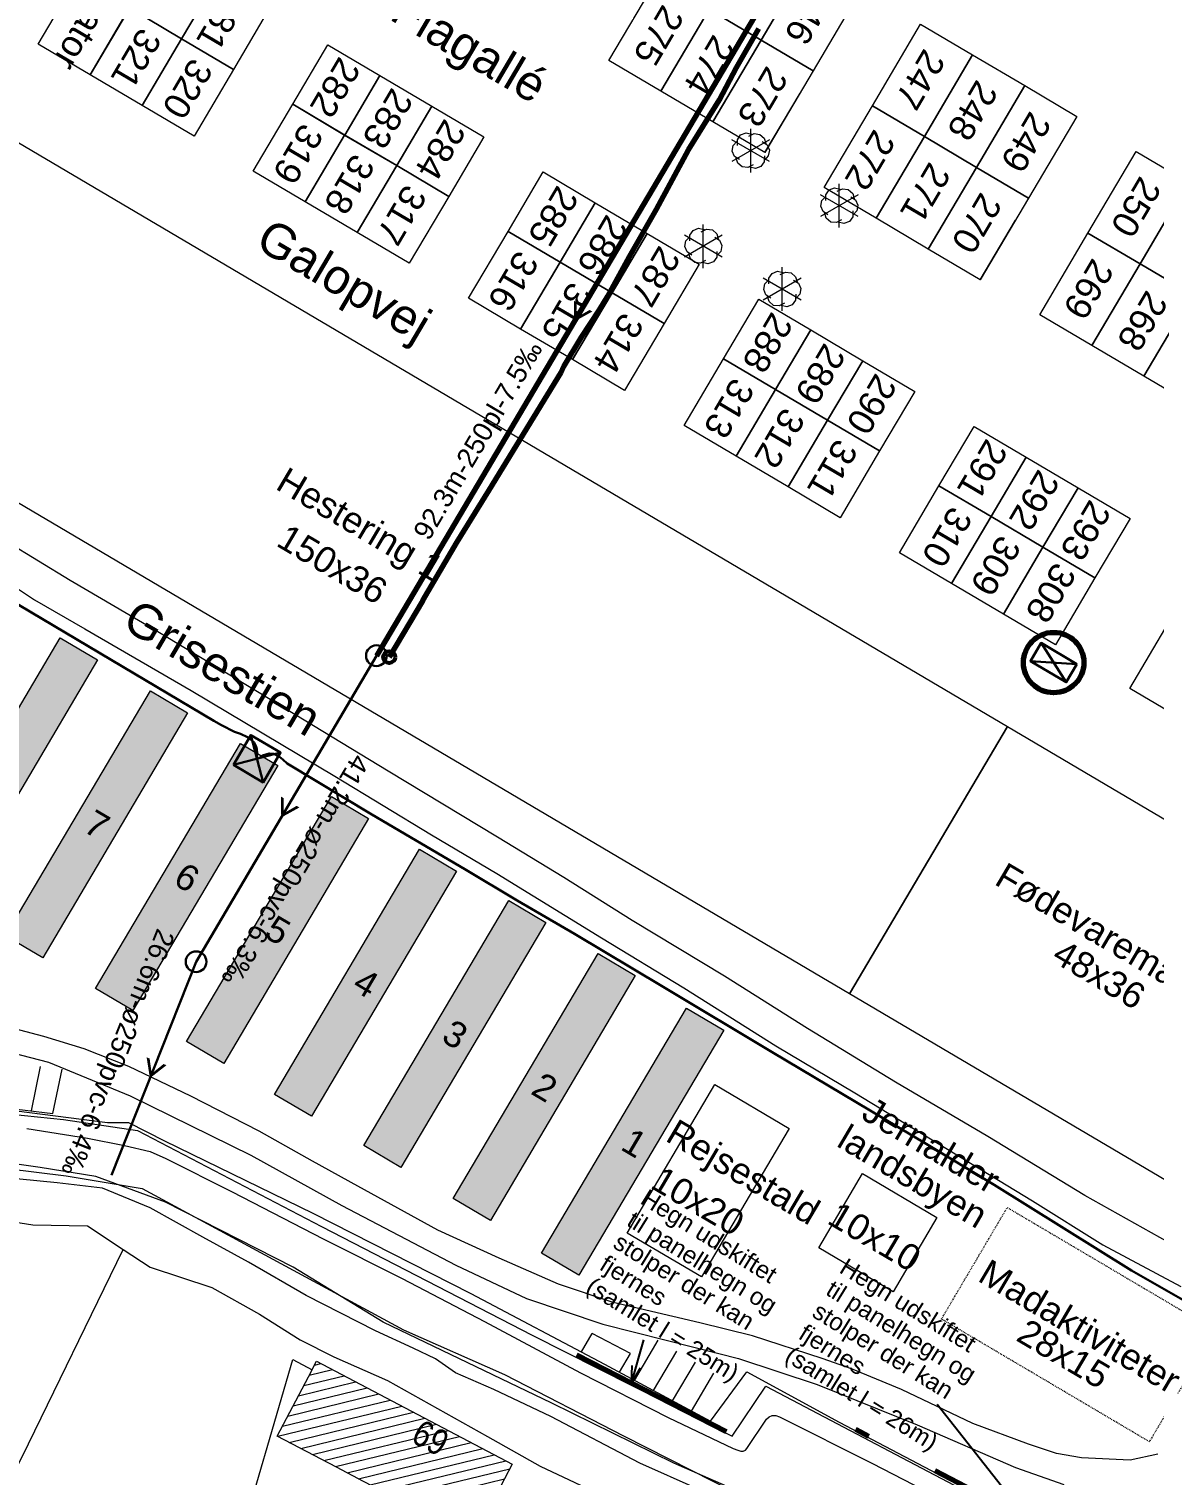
# Model space of a CAD drawing. Header units: metres. Extents: x 585637 to 586843, y 6137463 to 6138529.
# Drawn here: x 586250.1 to 586380.6, y 6137841.2 to 6138008.8 of the extents above; entities that cross this region are included whole.
import ezdxf
from ezdxf.enums import TextEntityAlignment as Align

# ---------------------------------------------------------------- set-up
doc = ezdxf.new("R2010")
doc.units = ezdxf.units.M
doc.header["$MEASUREMENT"] = 0
doc.linetypes.add('DGN Style 2', pattern=[0.115207, 0.069124, -0.046083])
doc.linetypes.add('DGN Style 7', pattern=[43.264374, 19.468968, -8.652875, 6.489656, -8.652875])
for name, color, linetype, lineweight in [('adresse', 7, 'Continuous', 13), ('Alle felter', 7, 'Continuous', 13), ('bygning', 252, 'Continuous', 0), ('Grundkort', 7, 'Continuous', 13), ('hegn', 252, 'Continuous', 13), ('hjælp', 30, 'Continuous', 13), ('kn S Brønd Drift Standard', 1, 'Continuous', 30), ('ledn S', 1, 'Continuous', 30), ('ledn S grav Proj', 1, 'Continuous', 70), ('parkering', 252, 'Continuous', 13), ('Standnr', 7, 'Continuous', 0), ('Tekster', 7, 'Continuous', 0), ('Telt', 7, 'Continuous', 0), ('TF_T_---_LyslT', 6, 'Continuous', 30), ('TF_V_---_Bron-', 4, 'Continuous', 53), ('TF_V_---_Ledn-', 4, 'Continuous', 70), ('træ', 252, 'Continuous', 13), ('TV_A_FKT_Skab -Bevares', 5, 'Continuous', 30), ('TV_A_INF_Tekst', 7, 'Continuous', 0), ('TV_G_---_Bron', 115, 'Continuous', 70), ('TV_G_---_Hegn', 142, 'DGN Style 7', 70), ('vandløbskant', 252, 'Continuous', 13), ('vejkant', 252, 'Continuous', 13), ('vejnavn', 7, 'Continuous', 13)]:
    doc.layers.add(name, color=color, linetype=linetype, lineweight=lineweight)
for name, color, linetype, lineweight, true_color in [('ledn-txt S grav Drift Hovedl', 1, 'Continuous', 0, 0xff0000), ('ledn-txt S Proj', 1, 'Continuous', 0, 0xff0000), ('tekniskareal sportsanlæg', 7, 'Continuous', 13, 0x848484)]:
    doc.layers.add(name, color=color, linetype=linetype, lineweight=lineweight, true_color=true_color)
doc.styles.get("Standard").update_dxf_attribs({"font": 'simplex.shx'})
doc.styles.add('Style-Arial', font='arial.ttf')
doc.styles.add('Style-Verdana', font='verdana.ttf')
doc.dimstyles.get("Standard").update_dxf_attribs({"dimtxt": 0.18, "dimasz": 0.18, "dimexe": 0.18, "dimexo": 0.0625, "dimgap": 0.09, "dimtad": 0, "dimtih": 1, "dimtoh": 1, "dimdec": 4, "dimzin": 3, "dimdsep": 46, "dimtxsty": 'Standard', "dimcen": 0.09, "dimadec": 0, "dimazin": 0, "dimtfac": 1, "dimtdec": 0, "dimtofl": 0, "dimtmove": 0, "dimatfit": 1, "dimfxl": 1, "dimtolj": 1, "dimtzin": 3, "dimarcsym": 0})

# ---------------------------------------------------------------- blocks, each defined once
blk = doc.blocks.new('TerminatorOpen_0.5')
at = {"color": 0, "linetype": 'ByBlock', "lineweight": -2}
for q in [(-1, 0.25), (-1, 0), (-1, -0.25)]:
    blk.add_line((0, 0), q, dxfattribs=at)
blk = doc.blocks.new('TRAE')
at = {"color": 0, "linetype": 'ByBlock', "lineweight": -2}
for p, q in [((0, -0.253), (0, 0.253)), ((0.219, -0.127), (-0.219, 0.127)), ((0.219, 0.127), (-0.219, -0.127))]:
    blk.add_line(p, q, dxfattribs=at)
at = {"color": 0, "linetype": 'ByBlock', "lineweight": -2, "flags": 128}
for points in [[(-0.155, 0.06), (-0.155, 0.126), (-0.117, 0.182), (-0.055, 0.207), (0.01, 0.192), (0.012, 0.191)], [(-0.023, 0.167), (0.038, 0.197), (0.105, 0.188), (0.156, 0.143), (0.174, 0.084)], [(-0.132, -0.104), (-0.188, -0.067), (-0.214, -0.005), (-0.202, 0.061), (-0.16, 0.104)], [(0.133, 0.104), (0.189, 0.068), (0.216, 0.006), (0.203, -0.06), (0.162, -0.105)], [(0.027, -0.165), (-0.033, -0.196), (-0.099, -0.189), (-0.15, -0.145), (-0.169, -0.087)], [(0.158, -0.061), (0.156, -0.128), (0.117, -0.183), (0.054, -0.206), (-0.011, -0.19)]]:
    blk.add_lwpolyline(points, dxfattribs=at)
blk = doc.blocks.new('A_8')
at = {"layer": 'kn S Brønd Drift Standard'}
blk.add_circle((0, 0), 120, dxfattribs=at)
blk = doc.blocks.new('A_12')
at = {"layer": 'kn S Brønd Drift Standard'}
blk.add_circle((0, 0), 120, dxfattribs=at)
blk = doc.blocks.new('XELSKA_4')
at = {"color": 0, "linetype": 'ByBlock', "lineweight": -2}
for p, q in [((0.603, 0.305), (-0.604, -0.305)), ((-0.604, 0.305), (0.603, -0.305))]:
    blk.add_line(p, q, dxfattribs=at)
blk.add_3dface([(0.603, 0.305), (-0.604, 0.305), (-0.604, -0.305), (0.603, -0.305)], dxfattribs=at)

msp = doc.modelspace()

# ---------------------------------------------------------------- hatches: boundary and pattern name
at = {"layer": 'bygning', "lineweight": 0}
h = msp.add_hatch(dxfattribs=at)
h.set_pattern_fill('HATCH', color=256, scale=0.1, style=0, pattern_type=2)
h.set_pattern_definition([(13.65, (586286.0594, 6137794.9809), (-0.235989, 0.971756), [])])
h.paths.add_polyline_path([(586285.8, 6137842.15), (586278.92, 6137845.77), (586282.54, 6137852.64), (586283.48, 6137854.43), (586306.16, 6137842.51), (586301.69, 6137834.01), (586298.49, 6137835.69), (586295.82, 6137830.62), (586289.62, 6137833.89), (586292.2, 6137838.79), (586288.92, 6137840.51)], flags=0)

# ---------------------------------------------------------------- linework, layer by layer
at = {"layer": 'Alle felter', "transparency": 33554534, "flags": 128}
for points in [[(586329.64, 6137886.5), (586338.25, 6137881.42), (586328.09, 6137864.2), (586319.48, 6137869.28)], [(586346.76, 6137876.18), (586355.37, 6137871.1), (586350.29, 6137862.49), (586341.68, 6137867.57)]]:
    msp.add_lwpolyline(points, close=True, dxfattribs=at)
at = {"layer": 'Alle felter', "color": 7, "linetype": 'DGN Style 2', "lineweight": 0, "transparency": 33554534}
msp.add_lwpolyline([(586363.53, 6137872.25), (586387.63, 6137858.02), (586380.01, 6137845.11), (586355.91, 6137859.33)], close=True, dxfattribs=at)
at = {"layer": 'bygning', "color": 9, "lineweight": 13, "transparency": 33554534, "flags": 128}
for points in [[(586241.26, 6137907.3), (586236.96, 6137909.85), (586253.76, 6137938.24), (586258.07, 6137935.7)], [(586241.26, 6137907.3), (586236.96, 6137909.85), (586253.76, 6137938.24), (586258.07, 6137935.7)], [(586251.73, 6137901.18), (586247.43, 6137903.73), (586264.23, 6137932.12), (586268.53, 6137929.58)], [(586251.73, 6137901.18), (586247.43, 6137903.73), (586264.23, 6137932.12), (586268.53, 6137929.58)], [(586262.17, 6137895.07), (586257.86, 6137897.61), (586274.67, 6137926), (586278.97, 6137923.46)], [(586262.17, 6137895.07), (586257.86, 6137897.61), (586274.67, 6137926), (586278.97, 6137923.46)], [(586272.71, 6137888.94), (586268.4, 6137891.49), (586285.21, 6137919.88), (586289.51, 6137917.34)], [(586272.71, 6137888.94), (586268.4, 6137891.49), (586285.21, 6137919.88), (586289.51, 6137917.34)], [(586282.9, 6137882.82), (586278.6, 6137885.36), (586295.41, 6137913.77), (586299.71, 6137911.22)], [(586282.9, 6137882.82), (586278.6, 6137885.36), (586295.41, 6137913.77), (586299.71, 6137911.22)], [(586293.25, 6137876.87), (586288.94, 6137879.42), (586305.75, 6137907.82), (586310.05, 6137905.27)], [(586293.25, 6137876.87), (586288.94, 6137879.42), (586305.75, 6137907.82), (586310.05, 6137905.27)], [(586303.62, 6137870.76), (586299.31, 6137873.3), (586316.12, 6137901.7), (586320.42, 6137899.15)], [(586303.62, 6137870.76), (586299.31, 6137873.3), (586316.12, 6137901.7), (586320.42, 6137899.15)], [(586313.86, 6137864.4), (586309.56, 6137866.96), (586326.37, 6137895.35), (586330.67, 6137892.8)], [(586313.86, 6137864.4), (586309.56, 6137866.96), (586326.37, 6137895.35), (586330.67, 6137892.8)]]:
    msp.add_lwpolyline(points, close=True, dxfattribs=at)
at = {"layer": 'bygning', "color": 7, "lineweight": 13, "transparency": 33554534, "flags": 128}
for points in [[(586241.26, 6137907.3), (586236.96, 6137909.85), (586253.76, 6137938.24), (586258.07, 6137935.7)], [(586251.73, 6137901.18), (586247.43, 6137903.73), (586264.23, 6137932.12), (586268.53, 6137929.58)], [(586262.17, 6137895.07), (586257.86, 6137897.61), (586274.67, 6137926), (586278.97, 6137923.46)], [(586272.71, 6137888.94), (586268.4, 6137891.49), (586285.21, 6137919.88), (586289.51, 6137917.34)], [(586282.9, 6137882.82), (586278.6, 6137885.36), (586295.41, 6137913.77), (586299.71, 6137911.22)], [(586293.25, 6137876.87), (586288.94, 6137879.42), (586305.75, 6137907.82), (586310.05, 6137905.27)], [(586303.62, 6137870.76), (586299.31, 6137873.3), (586316.12, 6137901.7), (586320.42, 6137899.15)], [(586313.86, 6137864.4), (586309.56, 6137866.96), (586326.37, 6137895.35), (586330.67, 6137892.8)]]:
    msp.add_lwpolyline(points, close=True, dxfattribs=at)
at = {"layer": 'bygning', "color": 7, "linetype": 'Continuous', "lineweight": 13, "transparency": 33554534, "flags": 128}
msp.add_lwpolyline([(586363.55, 6137928), (586404.79, 6137903.67), (586386.5, 6137872.67), (586345.26, 6137897.01)], close=True, dxfattribs=at)
at = {"layer": 'bygning', "lineweight": 0, "flags": 128}
msp.add_lwpolyline([(586285.8, 6137842.15), (586278.92, 6137845.77), (586282.54, 6137852.64), (586283.48, 6137854.43), (586306.16, 6137842.51), (586301.69, 6137834.01), (586298.49, 6137835.69), (586295.82, 6137830.62), (586289.62, 6137833.89), (586292.2, 6137838.79), (586288.92, 6137840.51)], close=True, dxfattribs=at)
at = {"layer": 'bygning', "color": 9, "lineweight": 13, "transparency": 33554534, "extrusion": (0, 0, -1)}
for points in [[(-586241.26, 6137907.3), (-586236.96, 6137909.85), (-586258.07, 6137935.7), (-586253.76, 6137938.24)], [(-586282.9, 6137882.82), (-586278.6, 6137885.36), (-586299.71, 6137911.22), (-586295.41, 6137913.77)]]:
    msp.add_solid(points, dxfattribs=at)
at = {"layer": 'bygning', "color": 9, "lineweight": 13, "transparency": 33554534}
for points in [[(586251.73, 6137901.18), (586247.43, 6137903.73), (586268.53, 6137929.58), (586264.23, 6137932.12)], [(586262.17, 6137895.07), (586257.86, 6137897.61), (586278.97, 6137923.46), (586274.67, 6137926)], [(586272.71, 6137888.94), (586268.4, 6137891.49), (586289.51, 6137917.34), (586285.21, 6137919.88)], [(586293.25, 6137876.87), (586288.94, 6137879.42), (586310.05, 6137905.27), (586305.75, 6137907.82)], [(586303.62, 6137870.76), (586299.31, 6137873.3), (586320.42, 6137899.15), (586316.12, 6137901.7)], [(586313.86, 6137864.4), (586309.56, 6137866.96), (586330.67, 6137892.8), (586326.37, 6137895.35)]]:
    msp.add_solid(points, dxfattribs=at)
at = {"layer": 'Grundkort', "color": 7, "transparency": 33554534, "flags": 128}
for points in [[(586078.9, 6137878.44), (586087.93, 6137896.08), (586092.54, 6137907.21), (586094.85, 6137908.26), (586100.32, 6137905.95), (586107.67, 6137899.45), (586114.8, 6137895.66), (586127.61, 6137892.1), (586138.95, 6137889.99), (586173.81, 6137885.38), (586208.46, 6137881.6), (586254.45, 6137875.93), (586263.27, 6137874.46), (586293.55, 6137858.09)], [(586113.75, 6137904.08), (586123.05, 6137898.48), (586131.45, 6137896.38), (586168.26, 6137892.68), (586185.95, 6137890.18), (586225.76, 6137886.38), (586259.26, 6137882.09), (586261.66, 6137882.09), (586265.85, 6137879.99), (586283.06, 6137871.59), (586301.35, 6137862.29), (586316.85, 6137854.09), (586329.15, 6137847.49), (586333.36, 6137853.19), (586344.05, 6137847.39), (586388.76, 6137823.89), (586410.66, 6137812.89), (586414.26, 6137812.09), (586416.36, 6137813.79), (586418.85, 6137818.39)], [(586293.55, 6137858.09), (586305.26, 6137852.89), (586319.06, 6137845.79), (586332.06, 6137839.19), (586339.85, 6137835.89), (586340.45, 6137833.89), (586339.85, 6137829.79), (586328.76, 6137801.69)]]:
    msp.add_lwpolyline(points, dxfattribs=at)
at = {"layer": 'hegn', "flags": 128}
for points in [[(586157.08, 6137893.57), (586161.85, 6137892.55), (586198.82, 6137888.74), (586230.01, 6137884.91), (586254.16, 6137882.43), (586262.72, 6137881.18), (586284.04, 6137870.04), (586308.48, 6137857.44), (586331.66, 6137845.77), (586335.54, 6137851.55), (586361.87, 6137837.73), (586393.24, 6137821.82), (586413.07, 6137811.33), (586415.74, 6137812.22), (586419.07, 6137817.53)], [(586245.65, 6137871.03), (586250.57, 6137870.26), (586256.91, 6137870.14), (586261.07, 6137867.38)], [(586224.35, 6137794.23), (586249.34, 6137843.36), (586261.07, 6137867.38)], [(586261.07, 6137867.38), (586264.18, 6137865.32), (586271.35, 6137862.97)], [(586276.85, 6137859.88), (586281.58, 6137856.9), (586285.49, 6137854.94), (586291.68, 6137852.19), (586303.27, 6137845.71), (586309.41, 6137842.29), (586317.43, 6137838.5), (586321.84, 6137836.87), (586324.99, 6137835.08), (586332.18, 6137830.69)], [(586272.56, 6137826.49), (586274.12, 6137831.99), (586280.71, 6137854.62), (586282.96, 6137853.44)]]:
    msp.add_lwpolyline(points, dxfattribs=at)
at = {"layer": 'hjælp', "color": 30, "lineweight": 13, "transparency": 33554534}
for p, q in [((586335.44, 6137994.49), (586339.51, 6138001.37)), ((586360.4, 6137979.75), (586364.47, 6137986.64))]:
    msp.add_line(p, q, dxfattribs=at)
at = {"layer": 'ledn S', "flags": 128}
for points in [[(586290.41, 6137936.19), (586269.51, 6137900.73)], [(586269.51, 6137900.73), (586259.7, 6137875.99)]]:
    msp.add_lwpolyline(points, dxfattribs=at)
at = {"layer": 'ledn S grav Proj', "flags": 128}
msp.add_lwpolyline([(586337.4, 6138015.64), (586290.41, 6137936.19)], dxfattribs=at)
at = {"layer": 'parkering', "color": 251, "transparency": 33554534}
for p, q in [((586213.07, 6137887.86), (586252.92, 6137883.15)), ((586250.43, 6137883.44), (586251.48, 6137888.58)), ((586252.92, 6137883.15), (586253.97, 6137888.28)), ((586314.17, 6137855.51), (586315.43, 6137857.66)), ((586319.85, 6137855.32), (586315.43, 6137857.66)), ((586320.34, 6137852.22), (586323.08, 6137856.87)), ((586318.57, 6137853.17), (586319.85, 6137855.32)), ((586322.54, 6137851.04), (586325.23, 6137855.6)), ((586324.74, 6137849.85), (586327.39, 6137854.33)), ((586326.95, 6137848.67), (586329.54, 6137853.06))]:
    msp.add_line(p, q, dxfattribs=at)
at = {"layer": 'tekniskareal sportsanlæg', "flags": 128}
msp.add_lwpolyline([(586115.38, 6137902.88), (586123.35, 6137898.74), (586129.71, 6137897.13), (586157.08, 6137893.57), (586161.85, 6137892.55), (586198.82, 6137888.74), (586230.01, 6137884.91), (586254.16, 6137882.43), (586262.72, 6137881.18), (586284.04, 6137870.04), (586308.48, 6137857.44), (586331.66, 6137845.77), (586335.54, 6137851.55), (586361.87, 6137837.73), (586393.24, 6137821.82), (586413.07, 6137811.33), (586413.91, 6137808.2), (586416.05, 6137807.02), (586428.67, 6137800.07), (586438.58, 6137794.62), (586449.93, 6137788.38), (586460.18, 6137783.03), (586465.69, 6137780.12)], dxfattribs=at)
at = {"layer": 'Telt', "color": 7, "linetype": 'Continuous', "lineweight": 13, "transparency": 33554534, "flags": 128}
for points in [[(586265.87, 6138018.12), (586257.23, 6138003.49), (586251.2, 6138007.05), (586259.84, 6138021.68)], [(586271.9, 6138014.57), (586267.83, 6138007.68), (586261.8, 6138011.24), (586265.87, 6138018.12)], [(586277.92, 6138011.01), (586273.86, 6138004.12), (586267.83, 6138007.68), (586271.9, 6138014.57)], [(586267.83, 6138007.68), (586263.26, 6137999.93), (586257.23, 6138003.49), (586261.8, 6138011.24)], [(586273.86, 6138004.12), (586269.29, 6137996.37), (586263.26, 6137999.93), (586267.83, 6138007.68)], [(586290.8, 6138003.41), (586286.74, 6137996.52), (586280.71, 6138000.08), (586284.77, 6138006.97)], [(586296.83, 6137999.85), (586292.76, 6137992.97), (586286.74, 6137996.52), (586290.8, 6138003.41)], [(586286.73, 6137996.52), (586282.16, 6137988.78), (586276.13, 6137992.33), (586280.71, 6138000.08)], [(586302.85, 6137996.3), (586298.79, 6137989.41), (586292.76, 6137992.97), (586296.83, 6137999.85)], [(586292.76, 6137992.97), (586288.19, 6137985.22), (586282.16, 6137988.78), (586286.73, 6137996.52)], [(586384.5, 6137991.05), (586378.92, 6137981.59), (586372.89, 6137985.14), (586378.48, 6137994.61)], [(586298.79, 6137989.41), (586294.22, 6137981.66), (586288.19, 6137985.22), (586292.76, 6137992.97)], [(586315.76, 6137988.68), (586311.7, 6137981.79), (586305.67, 6137985.35), (586309.74, 6137992.24)], [(586390.53, 6137987.49), (586384.95, 6137978.03), (586378.92, 6137981.59), (586384.5, 6137991.05)], [(586321.79, 6137985.12), (586317.72, 6137978.23), (586311.7, 6137981.79), (586315.76, 6137988.68)], [(586311.7, 6137981.79), (586307.12, 6137974.04), (586301.1, 6137977.6), (586305.67, 6137985.35)], [(586327.82, 6137981.56), (586323.75, 6137974.68), (586317.72, 6137978.23), (586321.79, 6137985.12)], [(586378.92, 6137981.59), (586373.33, 6137972.12), (586367.3, 6137975.68), (586372.89, 6137985.14)], [(586317.72, 6137978.23), (586313.15, 6137970.49), (586307.12, 6137974.04), (586311.7, 6137981.79)], [(586384.95, 6137978.03), (586379.36, 6137968.56), (586373.33, 6137972.12), (586378.92, 6137981.59)], [(586323.75, 6137974.68), (586319.18, 6137966.93), (586313.15, 6137970.49), (586317.72, 6137978.23)], [(586340.75, 6137973.93), (586336.68, 6137967.04), (586330.66, 6137970.6), (586334.72, 6137977.49)], [(586390.97, 6137974.47), (586385.39, 6137965.01), (586379.36, 6137968.56), (586384.95, 6137978.03)], [(586346.78, 6137970.37), (586342.71, 6137963.49), (586336.68, 6137967.04), (586340.75, 6137973.93)], [(586336.68, 6137967.04), (586332.11, 6137959.3), (586326.08, 6137962.85), (586330.66, 6137970.6)], [(586352.8, 6137966.82), (586348.74, 6137959.93), (586342.71, 6137963.49), (586346.78, 6137970.37)], [(586342.71, 6137963.49), (586338.14, 6137955.74), (586332.11, 6137959.3), (586336.68, 6137967.04)], [(586348.74, 6137959.93), (586344.17, 6137952.18), (586338.14, 6137955.74), (586342.71, 6137963.49)], [(586365.71, 6137959.2), (586361.65, 6137952.31), (586355.62, 6137955.87), (586359.69, 6137962.76)], [(586371.74, 6137955.64), (586367.67, 6137948.75), (586361.65, 6137952.31), (586365.71, 6137959.2)], [(586361.65, 6137952.31), (586357.07, 6137944.56), (586351.05, 6137948.12), (586355.62, 6137955.87)], [(586377.77, 6137952.08), (586373.7, 6137945.2), (586367.67, 6137948.75), (586371.74, 6137955.64)], [(586367.67, 6137948.75), (586363.1, 6137941.01), (586357.07, 6137944.56), (586361.65, 6137952.31)], [(586373.7, 6137945.2), (586369.13, 6137937.45), (586363.1, 6137941.01), (586367.67, 6137948.75)], [(586388.33, 6137936.57), (586383.76, 6137928.82), (586377.73, 6137932.38), (586382.3, 6137940.13)]]:
    msp.add_lwpolyline(points, close=True, dxfattribs=at)
at = {"layer": 'Telt', "color": 7, "lineweight": 13, "transparency": 33554534, "flags": 128}
for points in [[(586340.58, 6138016.97), (586335, 6138007.51), (586328.97, 6138011.07), (586334.55, 6138020.53)], [(586346.61, 6138013.41), (586341.03, 6138003.95), (586335, 6138007.51), (586340.58, 6138016.97)], [(586328.97, 6138011.07), (586323.38, 6138001.6), (586317.35, 6138005.16), (586322.94, 6138014.62)], [(586335, 6138007.51), (586329.41, 6137998.04), (586323.38, 6138001.6), (586328.97, 6138011.07)], [(586359.52, 6138005.8), (586353.93, 6137996.33), (586347.9, 6137999.89), (586353.49, 6138009.36)], [(586341.03, 6138003.95), (586335.44, 6137994.49), (586329.41, 6137998.04), (586335, 6138007.51)], [(586365.55, 6138002.24), (586359.96, 6137992.77), (586353.93, 6137996.33), (586359.52, 6138005.8)], [(586234.4, 6138004.2), (586363.55, 6137928), (586345.26, 6137897.01), (586216.11, 6137973.21)], [(586371.58, 6137998.68), (586365.99, 6137989.22), (586359.96, 6137992.77), (586365.55, 6138002.24)], [(586353.93, 6137996.33), (586348.35, 6137986.87), (586342.32, 6137990.43), (586347.9, 6137999.89)], [(586359.96, 6137992.77), (586354.37, 6137983.31), (586348.35, 6137986.87), (586353.93, 6137996.33)], [(586365.99, 6137989.22), (586360.4, 6137979.75), (586354.37, 6137983.31), (586359.96, 6137992.77)]]:
    msp.add_lwpolyline(points, close=True, dxfattribs=at)
at = {"layer": 'TF_T_---_LyslT', "linetype": 'Continuous'}
for p, q in [((586275.85, 6137926.98), (586277.28, 6137921.51)), ((586279.3, 6137924.96), (586273.83, 6137923.53)), ((586276.55, 6137924.6), (586276.56, 6137924.25)), ((586276.9, 6137924.35), (586276.56, 6137924.25))]:
    msp.add_line(p, q, dxfattribs=at)
at = {"layer": 'TF_T_---_LyslT', "linetype": 'Continuous', "flags": 128}
for points in [[(586276.55, 6137924.6), (586276.6, 6137924.9), (586276.56, 6137925.37), (586276.48, 6137925.68), (586276.23, 6137926.13), (586275.93, 6137926.39), (586275.46, 6137926.73), (586274.67, 6137927.12), (586273.98, 6137927.35), (586272.44, 6137928.15), (586271.57, 6137928.65), (586234.4, 6137950.71), (586224.04, 6137956.75), (586223.34, 6137957.08), (586222.39, 6137957.52), (586221.37, 6137957.99), (586220.39, 6137958.49), (586219.28, 6137959.22), (586218.31, 6137959.94), (586217.59, 6137960.43), (586216.61, 6137961.1)], [(586300.65, 6137911.45), (586289.89, 6137917.79), (586280.07, 6137923.7), (586279.56, 6137924.16), (586279.18, 6137924.47), (586278.54, 6137924.8), (586277.98, 6137924.86), (586277.22, 6137924.62), (586276.9, 6137924.35)], [(586414.41, 6137844.48), (586413.33, 6137845.13), (586407.67, 6137848.33), (586401.7, 6137851.61), (586396.09, 6137854.75), (586385.25, 6137860.77), (586377.93, 6137864.95), (586362, 6137874.86), (586354.12, 6137879.61), (586336.28, 6137890.25), (586323.66, 6137897.82), (586313.36, 6137903.95), (586306.73, 6137907.82), (586300.65, 6137911.45)]]:
    msp.add_lwpolyline(points, dxfattribs=at)
msp.add_lwpolyline([(586273.83, 6137923.53), (586277.28, 6137921.51), (586279.3, 6137924.96), (586275.85, 6137926.98)], close=True, dxfattribs=at)
at = {"layer": 'TF_V_---_Bron-', "linetype": 'Continuous'}
msp.add_circle((586291.9, 6137936.03), 0.7, dxfattribs=at)
at = {"layer": 'TF_V_---_Ledn-'}
for p, q in [((586332.13, 6138004.33), (586334.74, 6138008.85)), ((586330.17, 6138000.6), (586332.13, 6138004.33)), ((586326.57, 6137994.8), (586330.17, 6138000.6)), ((586322.86, 6137987.91), (586326.57, 6137994.8)), ((586319.75, 6137982.44), (586322.86, 6137987.91)), ((586317.23, 6137977.85), (586319.75, 6137982.44)), ((586316.26, 6137976.26), (586317.23, 6137977.85)), ((586314.19, 6137973.09), (586316.26, 6137976.26)), ((586312.15, 6137969.71), (586314.19, 6137973.09)), ((586303.48, 6137955.37), (586311.84, 6137969.01)), ((586311.84, 6137969.01), (586312.15, 6137969.71)), ((586299.75, 6137949.29), (586303.48, 6137955.37)), ((586295.79, 6137942.59), (586299.75, 6137949.29)), ((586295.79, 6137942.59), (586291.9, 6137936.03))]:
    msp.add_line(p, q, dxfattribs=at)
at = {"layer": 'TV_G_---_Bron'}
msp.add_circle((586368.91, 6137935.39), 3.5, dxfattribs=at)
at = {"layer": 'TV_G_---_Hegn'}
for p, q in [((586330.98, 6137846.26), (586309, 6137857.5)), ((586372.46, 6137832.77), (586345.99, 6137846.51))]:
    msp.add_line(p, q, dxfattribs=at)
at = {"layer": 'vandløbskant', "flags": 128}
for points in [[(586327.69, 6137839.62), (586320.96, 6137842.61), (586310.63, 6137848.02), (586304.03, 6137851.16), (586299.58, 6137853.11), (586297.27, 6137854.72), (586294.68, 6137855.94), (586290.3, 6137857.97), (586282.28, 6137862.05), (586275.58, 6137865.92), (586270.28, 6137868.81), (586264.19, 6137872.22), (586258.67, 6137874.49), (586253.4, 6137875.09), (586244.32, 6137876.01)], [(586245.65, 6137871.03), (586250.57, 6137870.26), (586256.91, 6137870.14), (586261.07, 6137867.38), (586264.18, 6137865.32), (586271.35, 6137862.97), (586276.85, 6137859.88), (586281.58, 6137856.9), (586285.49, 6137854.94), (586291.68, 6137852.19), (586303.27, 6137845.71), (586309.41, 6137842.29), (586317.43, 6137838.5)]]:
    msp.add_lwpolyline(points, dxfattribs=at)
at = {"layer": 'vejkant', "flags": 128}
for points in [[(586383.14, 6137867.71), (586372.54, 6137873.63), (586361.28, 6137880.47), (586350.56, 6137886.78), (586340.39, 6137892.99), (586330.74, 6137899.05), (586320.07, 6137905.52), (586312.13, 6137910.47), (586304.44, 6137915.18), (586291.79, 6137922.79), (586276.63, 6137932.02), (586264.87, 6137939.07), (586254.9, 6137944.9), (586247.58, 6137949.4)], [(586248.7, 6137944.06), (586250.77, 6137942.68), (586256.61, 6137939.32), (586268.95, 6137932.15), (586285.58, 6137922.21), (586296.8, 6137915.45), (586304.35, 6137910.96), (586316.5, 6137903.51), (586326.03, 6137897.72), (586336.71, 6137891), (586345.85, 6137885.53), (586366.44, 6137873.03), (586374.6, 6137867.92), (586383.64, 6137863.11)], [(586333.73, 6137838.78), (586324.89, 6137842.62), (586310.73, 6137849.59), (586291.21, 6137858.96), (586280.77, 6137865.34), (586265.96, 6137872.88), (586257.89, 6137875.85), (586251.43, 6137876.89), (586233.14, 6137879.52), (586212.01, 6137881.36), (586197.7, 6137882.93), (586182.27, 6137884.57), (586169.37, 6137885.96), (586154.7, 6137887.81), (586133.4, 6137890.5), (586128.52, 6137891.37), (586123.62, 6137892.54), (586118.13, 6137894.32), (586114.13, 6137895.92)], [(586380.99, 6137843.65), (586377.77, 6137842.99), (586372.14, 6137843.23), (586369.25, 6137843.73), (586365.98, 6137844.83), (586359.53, 6137847.24), (586351.26, 6137851.17), (586345.49, 6137853.57), (586342.09, 6137854.77), (586334.01, 6137857.39), (586327.88, 6137858.88), (586317.84, 6137861.25), (586311.53, 6137863.37), (586304.65, 6137866.37), (586297.54, 6137869.64), (586288.25, 6137874.72), (586283.02, 6137877.63), (586276.82, 6137881.09), (586268.9, 6137885.14), (586261.73, 6137888.58), (586256.52, 6137890.64), (586251.85, 6137892.05), (586244.95, 6137893.88)], [(586244.03, 6137891.25), (586252.39, 6137889.1), (586261.87, 6137885.18), (586275.85, 6137878.3), (586286.39, 6137872.48), (586299.6, 6137865.55), (586307.79, 6137861.71), (586316.64, 6137858.75), (586327.66, 6137855.94), (586332.38, 6137854.74), (586341.48, 6137851.74), (586353.09, 6137847.05), (586364.49, 6137842.13), (586370.08, 6137840.16)], [(586249.88, 6137881.39), (586256.92, 6137880.3), (586261.21, 6137879.45), (586264.17, 6137878.74), (586265.99, 6137877.93), (586273.69, 6137874.08), (586284.24, 6137868.63), (586293.38, 6137864.02), (586302.94, 6137859.05), (586314.06, 6137853.09), (586324.23, 6137847.92), (586331.76, 6137844.33), (586332.29, 6137844.12), (586332.66, 6137844.02), (586332.92, 6137844.01), (586333.19, 6137844.14), (586333.35, 6137844.31), (586335.63, 6137847.74), (586335.95, 6137848.01), (586336.3, 6137848.15), (586336.71, 6137848.15), (586337.12, 6137848.01), (586347.93, 6137842.57), (586360.85, 6137835.92)]]:
    msp.add_lwpolyline(points, dxfattribs=at)

# ---------------------------------------------------------------- block references
at = {"layer": 'kn S Brønd Drift Standard'}
for name, p, xscale, yscale, zscale, rotation in [('A_8', (586290.41, 6137936.19), 0.01000000000108562, 0.009999999996313909, 0.01000000000108562, 1.021548116970539e-08), ('A_12', (586269.51, 6137900.73), 0.01000000000102701, 0.009999999998171465, 0.01000000000102701, 1.31650533474023e-08)]:
    msp.add_blockref(name, p, dxfattribs=dict(at, xscale=xscale, yscale=yscale, zscale=zscale, rotation=rotation))
at = {"layer": 'træ', "zscale": 10}
for p, xscale, yscale, rotation in [((586333.8, 6137994.71), 10.0000000011062, 10.00000000067487, 2.474090018468118e-08), ((586344.06, 6137988.33), 10.00000000077336, 9.999999999623537, 1.063963048140378e-08), ((586328.3, 6137983.64), 10.00000000098873, 9.999999998062085, 9.192419101962484e-09), ((586337.44, 6137978.67), 10.00000000094992, 9.999999999729713, 2.066700021061493e-08)]:
    msp.add_blockref('TRAE', p, dxfattribs=dict(at, xscale=xscale, yscale=yscale, rotation=rotation))
at = {"layer": 'TV_A_FKT_Skab -Bevares', "xscale": 3.998817595442265, "yscale": 3.998817554093429, "zscale": 4.000000000000001, "rotation": 329.4505708687829}
msp.add_blockref('XELSKA_4', (586368.91, 6137935.39), dxfattribs=at)

# ---------------------------------------------------------------- texts
at = {"layer": 'adresse', "style": 'Style-Arial', "width": 0.833333}
msp.add_text('69', height=3, rotation=331.2, dxfattribs=at).set_placement((586296.69, 6137845.57), align=Align.MIDDLE_CENTER)
at = {"layer": 'ledn S', "style": 'Style-Arial', "width": 1.5}
for rotation, p in [(329.5, (586279.96, 6137918.46)), (338.4, (586264.6, 6137888.36))]:
    msp.add_text('V', height=1.8, rotation=rotation, dxfattribs=at).set_placement(p, align=Align.MIDDLE_CENTER)
at = {"layer": 'ledn S grav Proj', "style": 'Style-Arial', "width": 1.5}
msp.add_text('V', height=1.8, rotation=329.4, dxfattribs=at).set_placement((586313.91, 6137975.92), align=Align.MIDDLE_CENTER)
at = {"layer": 'ledn-txt S grav Drift Hovedl', "style": 'Style-Arial'}
for s, rotation, p in [('41.2m-ø250pvc-6.3‰', 239.5, (586281.04, 6137911.31)), ('26.6m-ø250pvc-6.4‰', 248.4, (586260.48, 6137890.17))]:
    msp.add_text(s, height=2.25, rotation=rotation, dxfattribs=at).set_placement(p, align=Align.MIDDLE_CENTER)
at = {"layer": 'ledn-txt S Proj', "style": 'Style-Arial'}
msp.add_text('92.3m-250pl-7.5‰', height=2.25, rotation=59.4, dxfattribs=at).set_placement((586302.15, 6137961.17), align=Align.MIDDLE_CENTER)
at = {"layer": 'Standnr', "linetype": 'Continuous', "transparency": 33554534, "style": 'Style-Arial', "width": 0.999998}
for s, p in [('Generator', (586262.41, 6138021.43)), ('246', (586341.16, 6138014.21)), ('281', (586272.98, 6138013.51)), ('275', (586323.63, 6138011.79)), ('321', (586263.06, 6138009.14)), ('274', (586329.5, 6138008.32)), ('320', (586269.01, 6138005.63)), ('282', (586286.13, 6138005.75)), ('247', (586353.92, 6138006.68)), ('273', (586335.68, 6138004.68)), ('283', (586292.23, 6138002.15)), ('248', (586360.02, 6138003.08)), ('284', (586298.34, 6137998.55)), ('249', (586366.2, 6137999.43)), ('319', (586281.82, 6137998.07)), ('272', (586348.13, 6137997.34)), ('318', (586287.79, 6137994.55)), ('271', (586354.54, 6137993.55)), ('250', (586378.95, 6137991.91)), ('317', (586293.81, 6137990.99)), ('285', (586311.41, 6137990.84)), ('270', (586360.49, 6137990.04)), ('286', (586317.12, 6137987.47)), ('287', (586323.22, 6137983.87)), ('316', (586306.78, 6137983.34)), ('269', (586373.45, 6137982.4)), ('315', (586312.94, 6137979.71)), ('268', (586379.71, 6137978.7)), ('314', (586318.97, 6137976.15)), ('288', (586336.26, 6137976.18)), ('289', (586342.36, 6137972.57)), ('313', (586331.79, 6137968.59)), ('290', (586348.31, 6137969.07)), ('312', (586337.65, 6137965.13)), ('311', (586343.77, 6137961.52)), ('291', (586361.15, 6137961.49)), ('292', (586367.17, 6137957.94)), ('310', (586357.05, 6137953.69)), ('293', (586373.12, 6137954.43)), ('309', (586362.68, 6137950.36)), ('308', (586369.08, 6137947.21))]:
    msp.add_text(s, height=2.999, rotation=239.5035, dxfattribs=at).set_placement(p)
at = {"layer": 'Tekster', "color": 7, "linetype": 'Continuous', "transparency": 33554534, "style": 'Style-Arial', "width": 1.000002}
for s, p in [('7', (586258.03, 6137916.62)), ('6', (586268.47, 6137910.5)), ('5', (586279, 6137904.38)), ('4', (586289.21, 6137898.26)), ('3', (586299.55, 6137892.31)), ('2', (586309.93, 6137886.19)), ('1', (586320.33, 6137879.74))]:
    msp.add_text(s, height=3, rotation=329.4588, dxfattribs=at).set_placement(p, align=Align.MIDDLE_CENTER)
at = {"layer": 'Tekster', "color": 7, "linetype": 'Continuous', "transparency": 33554534, "attachment_point": 5, "rotation": 329.4417, "style": 'Style-Arial'}
for s, insert, char_height, line_spacing_factor in [('Hestering 1', (586288.33, 6137951.04), 2.9991, 0.840005), ('150x36', (586285.32, 6137946.78), 2.999, 0.840005), ('Fødevaremarked', (586376.37, 6137902.92), 2.9991, 0.825005), ('48x36', (586374.2, 6137899.24), 2.999, 0.825005), ('Jernalder \\Plandsbyen', (586353.43, 6137877.28), 2.999, 0.840005), ('Rejsestald', (586332.72, 6137875.98), 2.999, 0.840005), ('10x20', (586327.69, 6137872.98), 2.999, 0.840005), ('10x10', (586348.17, 6137868.86), 2.999, 0.840005), ('Madaktiviteter', (586371.94, 6137858.46), 2.9991, 0.840005), ('28x15', (586370.07, 6137855.29), 2.999, 0.840005)]:
    msp.add_mtext(s, dxfattribs=dict(at, insert=insert, char_height=char_height, line_spacing_factor=line_spacing_factor))
at = {"layer": 'TV_A_INF_Tekst', "linetype": 'Continuous', "char_height": 1.9994, "attachment_point": 7, "rotation": 328.2116, "line_spacing_factor": 0.9, "style": 'Style-Verdana'}
for s, insert in [('\\fArial|b0|i0|c00|p39;Hegn udskiftet\\Ptil panelhegn og\\Pstolper der kan \\Pfjernes\\P(samlet l = 25m)', (586314.22, 6137862.08)), ('\\fArial|b0|i0|c00|p39;Hegn udskiftet\\Ptil panelhegn og\\Pstolper der kan \\Pfjernes\\P(samlet l = 26m)', (586337.29, 6137854.08))]:
    msp.add_mtext(s, dxfattribs=dict(at, insert=insert))
at = {"layer": 'vejnavn', "color": 7, "linetype": 'Continuous', "lineweight": 0, "transparency": 33554534, "style": 'Style-Arial', "width": 1.000002}
for s, p in [('Flagallé', (586291.77, 6138009.99)), ('Galopvej', (586276.18, 6137983.57)), ('Grisestien', (586260.75, 6137939.48))]:
    msp.add_text(s, height=3.999, rotation=329.4588, dxfattribs=at).set_placement(p)
at = {"layer": 'vejnavn', "transparency": 33554534, "style": 'Style-Arial', "width": 1.000002}
for s, p in [('Flagallé', (586291.77, 6138009.99)), ('Galopvej', (586276.18, 6137983.57)), ('Grisestien', (586260.75, 6137939.48))]:
    msp.add_text(s, height=3.999, rotation=329.4588, dxfattribs=at).set_placement(p)

# ---------------------------------------------------------------- leaders
at = {"layer": 'TV_A_INF_Tekst', "ltscale": 0.999803}
for points in [[(586319.99, 6137851.88), (586321.42, 6137856.91)], [(586365.84, 6137836.21), (586355.42, 6137849.41)]]:
    msp.add_leader(points, dimstyle='Standard', override={"dimscale": 0, "dimtxt": 1.99941, "dimasz": 1.99941, "dimgap": 0.999705, "dimtad": 1, "dimtxsty": 'Style-Arial', "dimldrblk": 'TerminatorOpen_0.5'}, dxfattribs=at)

doc.saveas('drawing.dxf')
